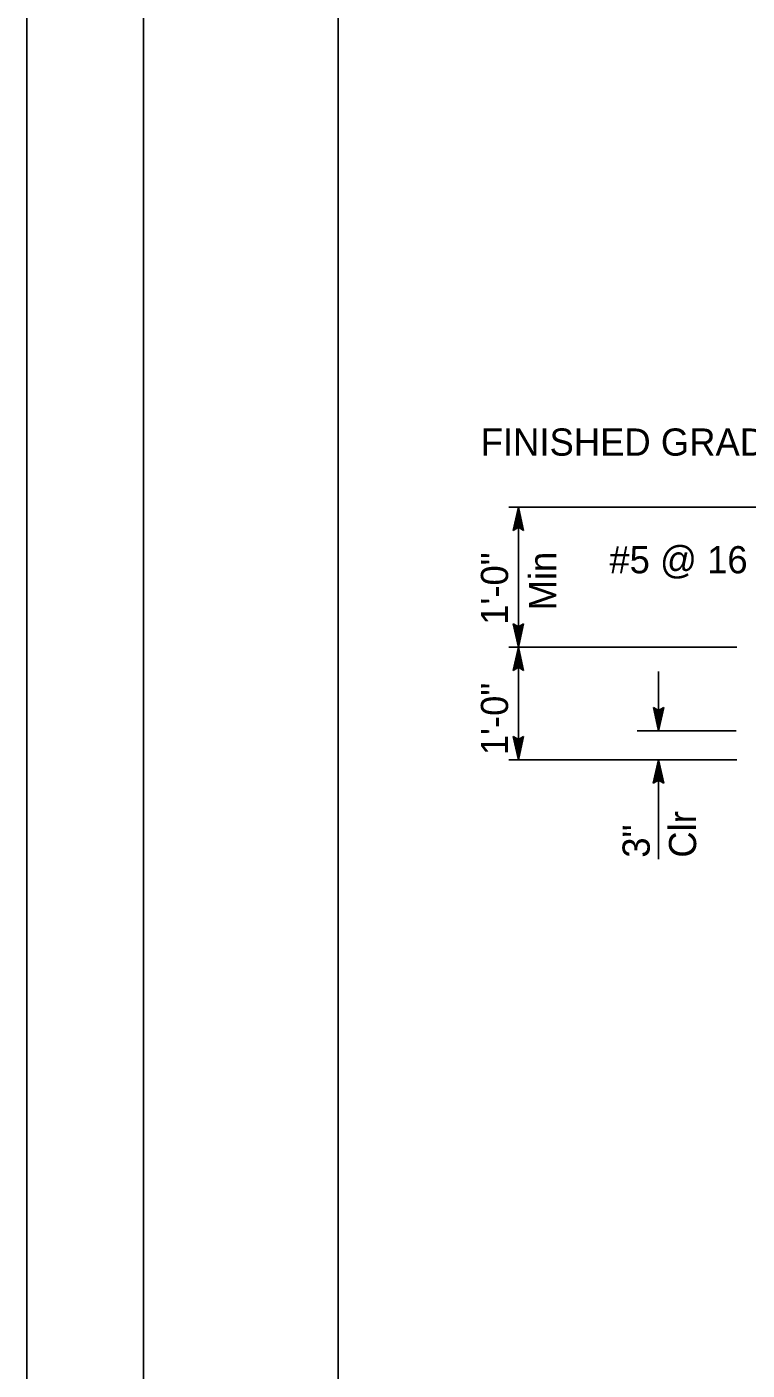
# Model space of a CAD drawing. Extents: x -894 to 866, y -472 to 714.
# Drawn here: x -894 to -708.9, y 179.3 to 524.8 of the extents above; entities that cross this region are included whole.
import ezdxf

# ---------------------------------------------------------------- set-up
doc = ezdxf.new("R2010")
doc.units = 0
for name, color, linetype in [('border_PLOTTING-ELEMENTS', 7, 'Continuous'), ('border_rw_22x34_Cut_Lines', 7, 'Continuous'), ('border_SHEET', 7, 'Continuous'), ('str_Text-A', 7, 'Continuous')]:
    doc.layers.add(name, color=color, linetype=linetype)

msp = doc.modelspace()

# ---------------------------------------------------------------- linework, layer by layer
at = {"layer": 'border_PLOTTING-ELEMENTS'}
for points in [[(-894.04, -472.44), (865.96, -472.44), (865.96, 713.56), (-894.04, 713.56)], [(-864.04, 670.56), (835.96, 670.56), (835.96, -429.44), (-864.04, -429.44)]]:
    msp.add_lwpolyline(points, close=True, dxfattribs=at)
at = {"layer": 'border_rw_22x34_Cut_Lines'}
msp.add_lwpolyline([(-864.04, 670.56), (835.96, 670.56), (835.96, -429.44), (-864.04, -429.44)], close=True, dxfattribs=at)
at = {"layer": 'border_SHEET'}
msp.add_line((-814.04, -404.44), (-814.04, 645.56), dxfattribs=at)
at = {"layer": 'str_Text-A'}
for p, q in [((-679.32, 401.29), (-770.2, 401.29)), ((-769.08, 395.29), (-767.74, 401.29)), ((-767.74, 401.29), (-767.74, 365.27)), ((-767.74, 401.29), (-767.74, 401.29)), ((-767.74, 401.29), (-766.41, 395.29)), ((-768.72, 395.51), (-767.74, 399.91)), ((-768.36, 395.74), (-767.74, 398.53)), ((-767.74, 399.9), (-766.77, 395.53)), ((-767.74, 398.53), (-767.11, 395.7)), ((-767.74, 396.09), (-769.08, 395.29)), ((-769.08, 395.29), (-769.08, 395.29)), ((-768.02, 395.92), (-767.74, 397.15)), ((-767.74, 397.15), (-767.47, 395.94)), ((-766.41, 395.29), (-767.74, 396.09)), ((-766.41, 395.29), (-766.41, 395.29)), ((-767.74, 365.27), (-769.07, 371.27)), ((-769.07, 371.27), (-769.07, 371.27)), ((-769.07, 371.27), (-767.74, 370.47)), ((-767.74, 366.66), (-768.71, 371.04)), ((-767.74, 368.04), (-768.36, 370.86)), ((-767.74, 369.42), (-768, 370.63)), ((-767.74, 370.47), (-766.4, 371.27)), ((-766.4, 371.27), (-767.74, 365.27)), ((-766.75, 371.06), (-767.74, 366.65)), ((-767.11, 370.82), (-767.74, 368.04)), ((-767.46, 370.65), (-767.74, 369.42)), ((-766.4, 371.27), (-766.4, 371.27)), ((-711.55, 365.27), (-770.2, 365.27)), ((-769.08, 359.27), (-767.74, 365.27)), ((-768.72, 359.49), (-767.74, 363.89)), ((-767.74, 365.27), (-767.74, 336.27)), ((-767.74, 365.27), (-767.74, 365.27)), ((-767.74, 365.27), (-767.74, 365.27)), ((-767.74, 365.27), (-766.41, 359.27)), ((-767.74, 363.88), (-766.77, 359.51)), ((-767.74, 360.07), (-769.08, 359.27)), ((-768.36, 359.72), (-767.74, 362.51)), ((-768.02, 359.9), (-767.74, 361.13)), ((-767.74, 362.51), (-767.11, 359.69)), ((-767.74, 361.13), (-767.47, 359.92)), ((-766.41, 359.27), (-767.74, 360.07)), ((-769.08, 359.27), (-769.08, 359.27)), ((-766.41, 359.27), (-766.41, 359.27)), ((-731.71, 359.01), (-731.71, 343.76)), ((-731.71, 343.76), (-733.04, 349.76)), ((-733.04, 349.76), (-733.04, 349.76)), ((-733.04, 349.76), (-731.71, 348.96)), ((-731.72, 345.15), (-732.68, 349.52)), ((-731.71, 346.52), (-732.34, 349.35)), ((-731.71, 347.9), (-731.98, 349.11)), ((-731.71, 348.96), (-730.37, 349.76)), ((-730.37, 349.76), (-731.71, 343.76)), ((-730.73, 349.54), (-731.71, 345.14)), ((-731.09, 349.31), (-731.71, 346.52)), ((-731.43, 349.13), (-731.71, 347.9)), ((-730.37, 349.76), (-730.37, 349.76)), ((-767.74, 336.27), (-769.07, 342.27)), ((-769.07, 342.27), (-769.07, 342.27)), ((-769.07, 342.27), (-767.74, 341.47)), ((-767.74, 341.47), (-766.4, 342.27)), ((-766.4, 342.27), (-767.74, 336.27)), ((-766.4, 342.27), (-766.4, 342.27)), ((-711.74, 343.76), (-737.24, 343.76)), ((-731.71, 343.76), (-731.71, 343.76)), ((-767.74, 337.66), (-768.71, 342.04)), ((-767.74, 339.04), (-768.36, 341.86)), ((-767.74, 340.42), (-768, 341.63)), ((-766.75, 342.06), (-767.74, 337.65)), ((-767.11, 341.82), (-767.74, 339.04)), ((-767.46, 341.65), (-767.74, 340.42)), ((-711.55, 336.27), (-770.2, 336.27)), ((-767.74, 336.27), (-767.74, 336.27)), ((-733.05, 330.27), (-731.71, 336.27)), ((-731.71, 336.27), (-731.71, 310.67)), ((-731.71, 336.27), (-731.71, 336.27)), ((-731.71, 336.27), (-730.38, 330.27)), ((-732.7, 330.49), (-731.71, 334.89)), ((-732.34, 330.72), (-731.71, 333.51)), ((-731.99, 330.9), (-731.72, 332.13)), ((-731.72, 332.13), (-731.45, 330.92)), ((-731.71, 334.88), (-730.74, 330.51)), ((-731.71, 333.51), (-731.09, 330.69)), ((-731.71, 331.07), (-733.05, 330.27)), ((-733.05, 330.27), (-733.05, 330.27)), ((-730.38, 330.27), (-731.71, 331.07)), ((-730.38, 330.27), (-730.38, 330.27))]:
    msp.add_line(p, q, dxfattribs=at)

# ---------------------------------------------------------------- texts
for s, p in [('FINISHED GRADE', (-777.4, 414.5)), ('#5 @ 16', (-744.35, 384.24))]:
    msp.add_text(s, height=7, dxfattribs=at).set_placement(p)
for s, p in [('1\'-0"', (-770.37, 370.99)), ('Min', (-757.99, 374.69)), ('1\'-0"', (-770.37, 337.45)), ('Clr', (-722.04, 311.09)), ('3"', (-733.97, 311.09))]:
    msp.add_text(s, height=7, rotation=90, dxfattribs=at).set_placement(p)

doc.saveas('drawing.dxf')
